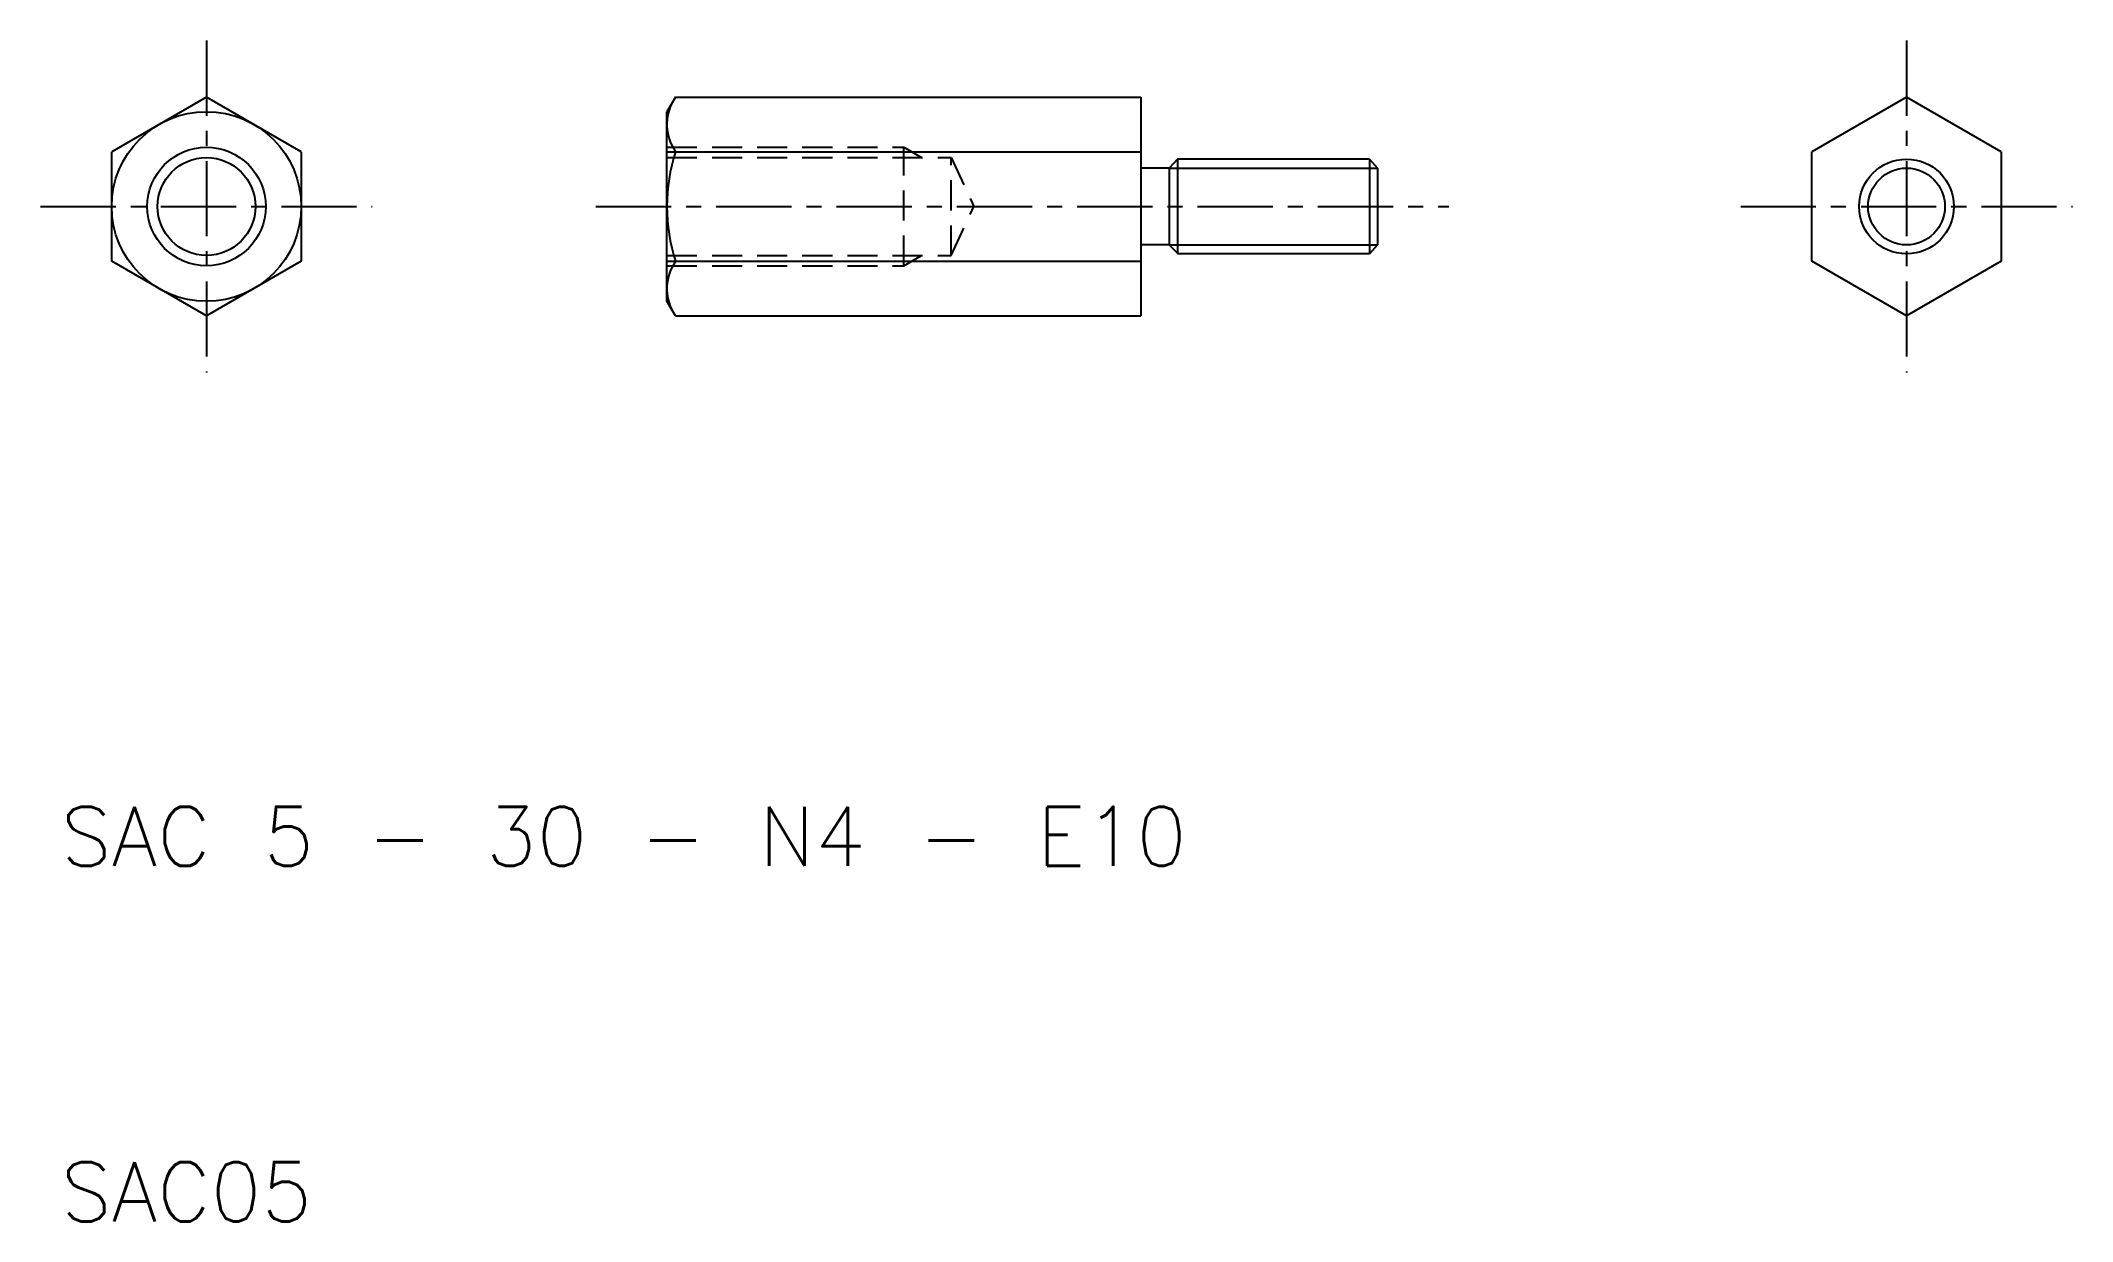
# Model space of a CAD drawing. Extents: x 17 to 102.8, y 10.8 to 60.7.
import ezdxf

# ---------------------------------------------------------------- set-up
doc = ezdxf.new("R2010")
doc.units = 0
doc.header["$LTSCALE"] = 0.1
doc.linetypes.add('CENTER', pattern=[50.8, 31.75, -6.35, 6.35, -6.35])
doc.linetypes.add('DASHED', pattern=[19.05, 12.7, -6.35])
doc.layers.get('0').update_dxf_attribs({"linetype": 'CONTINUOUS'})
doc.layers.add('CENTER', color=1, linetype='CONTINUOUS')
doc.styles.get("Standard").update_dxf_attribs({"font": 'txt.shx', "bigfont": 'bigfont.shx'})

msp = doc.modelspace()

# ---------------------------------------------------------------- linework, layer by layer
at = {"linetype": 'CONTINUOUS'}
for p, q in [((24.011, 58.275), (20.011, 55.965)), ((28.011, 55.965), (24.011, 58.275)), ((43.801, 58.275), (43.444, 57.656)), ((43.444, 49.656), (43.444, 57.656)), ((43.801, 58.275), (63.444, 58.275)), ((95.767, 58.275), (91.767, 55.965)), ((99.767, 55.965), (95.767, 58.275)), ((20.011, 51.346), (20.011, 55.965)), ((28.011, 55.965), (28.011, 51.346)), ((43.444, 55.965), (63.444, 55.965)), ((91.767, 51.346), (91.767, 55.965)), ((99.767, 55.965), (99.767, 51.346)), ((24.011, 49.037), (20.011, 51.346)), ((28.011, 51.346), (24.011, 49.037)), ((43.444, 51.346), (63.444, 51.346)), ((95.767, 49.037), (91.767, 51.346)), ((99.767, 51.346), (95.767, 49.037)), ((43.801, 49.037), (43.444, 49.656)), ((43.801, 49.037), (63.444, 49.037))]:
    msp.add_line(p, q, dxfattribs=at)
for p, q in [((63.444, 58.275), (63.444, 49.037)), ((26.011, 57.12), (26.011, 57.12)), ((97.767, 57.12), (97.767, 57.12)), ((27.011, 56.542), (27.011, 56.543)), ((43.444, 51.156), (43.444, 56.156)), ((43.444, 51.156), (43.444, 56.156)), ((98.767, 56.542), (98.767, 56.543)), ((43.444, 51.656), (43.444, 55.656)), ((64.644, 55.277), (63.444, 55.277)), ((64.994, 55.656), (64.644, 55.277)), ((64.644, 55.277), (64.644, 52.035)), ((73.094, 55.656), (64.994, 55.656)), ((64.994, 55.656), (64.994, 51.656)), ((73.094, 55.656), (73.094, 51.656)), ((73.094, 55.656), (73.444, 55.277)), ((73.444, 55.277), (73.444, 52.035)), ((64.644, 52.035), (63.444, 52.035)), ((64.644, 52.035), (64.994, 51.685)), ((73.094, 51.656), (64.994, 51.656)), ((73.444, 52.035), (73.094, 51.656))]:
    msp.add_line(p, q)
at = {"color": 3, "linetype": 'DASHED'}
for p, q in [((43.444, 56.156), (53.444, 56.156)), ((53.444, 51.156), (53.444, 56.156)), ((53.444, 56.156), (54.194, 55.723)), ((43.444, 55.723), (55.444, 55.723)), ((55.444, 51.589), (55.444, 55.723)), ((55.444, 55.723), (56.396, 53.656)), ((55.444, 51.589), (56.396, 53.656)), ((43.444, 51.589), (55.444, 51.589)), ((53.444, 51.156), (54.194, 51.589)), ((43.444, 51.156), (53.444, 51.156))]:
    msp.add_line(p, q, dxfattribs=at)
at = {"color": 3}
for p, q in [((64.644, 55.277), (73.444, 55.277)), ((64.644, 52.035), (73.444, 52.035))]:
    msp.add_line(p, q, dxfattribs=at)
at = {"linetype": 'CONTINUOUS'}
msp.add_circle((24.011, 53.656), 4, dxfattribs=at)
at = {"color": 3, "linetype": 'CONTINUOUS'}
for centre, radius in [((24.011, 53.656), 2.5), ((95.767, 53.656), 2)]:
    msp.add_circle(centre, radius, dxfattribs=at)
for centre, radius in [((24.011, 53.656), 2.067), ((95.767, 53.656), 1.621)]:
    msp.add_circle(centre, radius)
at = {"linetype": 'CONTINUOUS'}
for centre, radius, start, end in [((45.444, 57.12), 2, 150, 215.26439), ((50.894, 53.656), 7.449, 161.94029, 198.05971), ((45.444, 50.192), 2, 144.73561, 210)]:
    msp.add_arc(centre, radius, start, end, dxfattribs=at)
at = {"layer": 'CENTER', "color": 1, "linetype": 'CENTER'}
for p, q in [((24.011, 60.656), (24.011, 46.656)), ((95.767, 60.656), (95.767, 46.656)), ((17.011, 53.656), (31.011, 53.656)), ((40.444, 53.656), (76.444, 53.656)), ((88.767, 53.656), (102.767, 53.656))]:
    msp.add_line(p, q, dxfattribs=at)

# ---------------------------------------------------------------- texts
for s, p in [('SAC 5 - 30 - N4 - E10', (17.865, 25.826)), ('SAC05', (17.865, 10.826))]:
    msp.add_text(s, height=2.5).set_placement(p)

doc.saveas('drawing.dxf')
